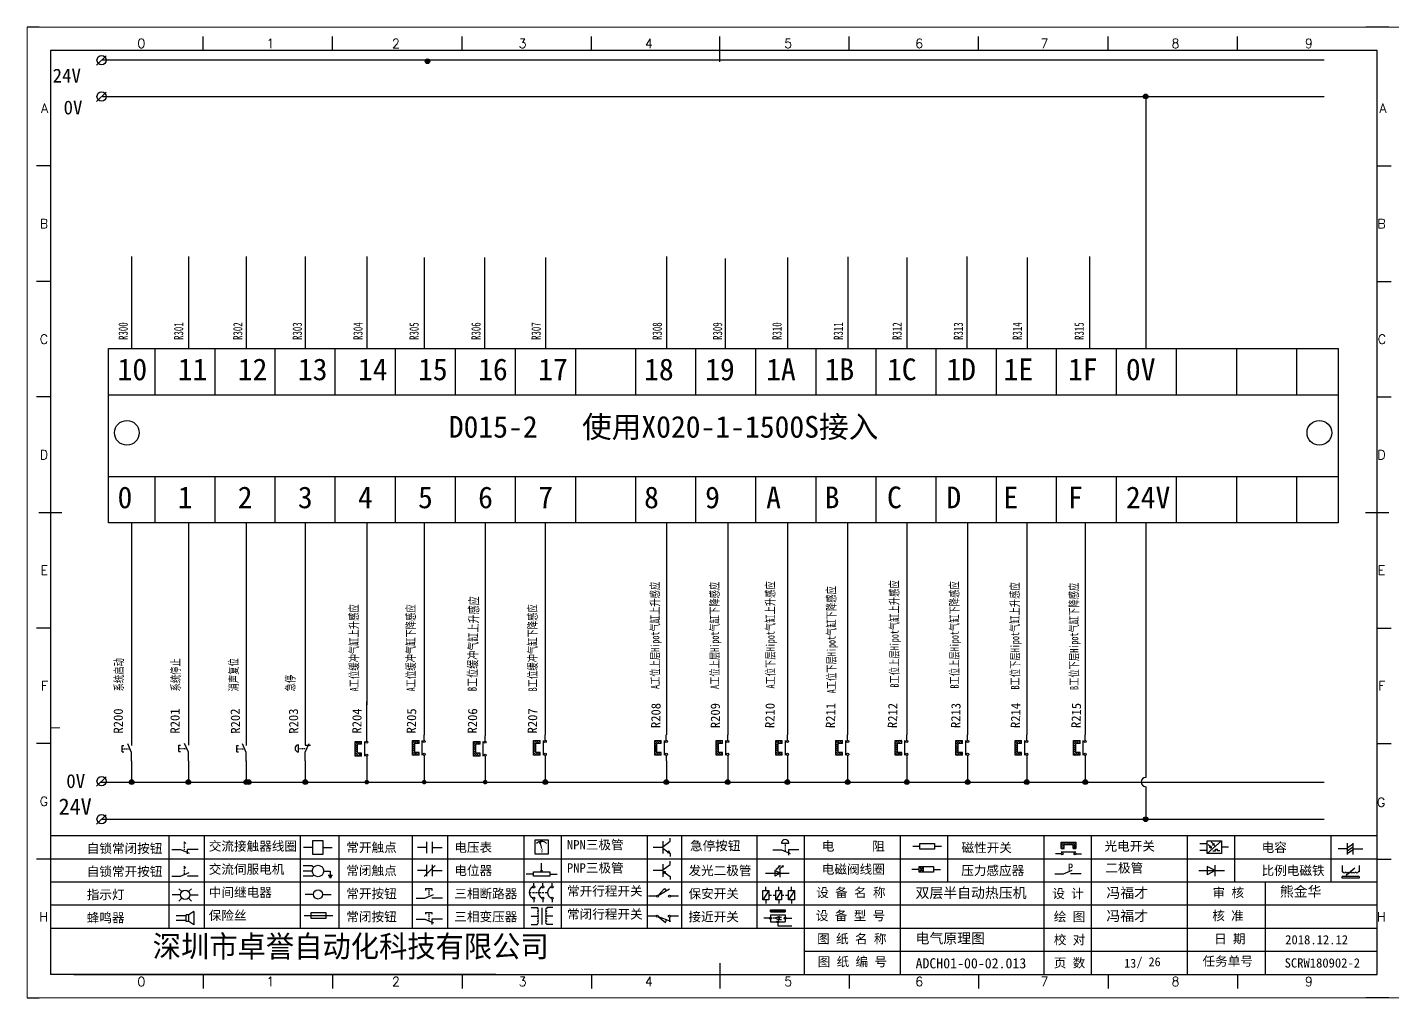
# Model space of a CAD drawing. Extents: x 33864 to 41687, y -3582 to -110.
# Drawn here: x 35967.8 to 36263.1, y -3232.1 to -3022.1 of the extents above; entities that cross this region are included whole.
import ezdxf
from ezdxf.enums import TextEntityAlignment as Align

# ---------------------------------------------------------------- set-up
doc = ezdxf.new("R2010")
doc.units = 0
doc.header["$MEASUREMENT"] = 0
doc.layers.add('AE_BOR', color=1, linetype='Continuous')
doc.styles.add('WD', font='romans.shx', dxfattribs={"bigfont": 'gbcbig.shx'})
doc.styles.add('宋', font='', dxfattribs={"width": 0.7})
doc.styles.add('汉字', font='')
doc.styles.get('宋').set_extended_font_data('SimSun')
doc.styles.get('汉字').set_extended_font_data('新宋体')

# ---------------------------------------------------------------- blocks, each defined once
blk = doc.blocks.new('磁性开关')
at = {"linetype": 'ByBlock'}
h = blk.add_hatch(dxfattribs=at)
h.set_pattern_fill('ANSI31', color=256, scale=0.1, style=0)
h.set_pattern_definition([(45, (0, 0), (-0.224506403, 0.224506403), [])])
h.paths.add_polyline_path([(-1907.69, -775.29), (-1910.88, -775.29), (-1910.88, -776.69), (-1910.25, -776.69), (-1910.25, -775.79), (-1908.31, -775.79), (-1908.31, -776.69), (-1907.69, -776.69)])
for p, q in [((-1910.88, -776.69), (-1910.88, -775.29)), ((-1910.88, -775.29), (-1907.69, -775.29)), ((-1910.88, -776.69), (-1910.25, -776.69)), ((-1910.25, -776.69), (-1910.25, -775.79)), ((-1910.25, -775.79), (-1908.31, -775.79)), ((-1908.31, -776.69), (-1908.31, -775.79)), ((-1908.31, -776.69), (-1907.69, -776.69)), ((-1907.69, -775.29), (-1907.69, -776.69)), ((-1910.91, -777.81), (-1912.09, -777.81)), ((-1910.88, -777.39), (-1907.69, -777.39)), ((-1907.66, -777.81), (-1906.48, -777.81))]:
    blk.add_line(p, q, dxfattribs=at)
for centre in [(-1910.68, -777.81), (-1907.88, -777.81)]:
    blk.add_circle(centre, 0.225, dxfattribs=at)
blk = doc.blocks.new('*U94')
at = {"linetype": 'ByBlock'}
for p, q in [((-1911.92, -782.07), (-1910.06, -782.07)), ((-1910.06, -782.07), (-1908.18, -782.88)), ((-1909.23, -780.45), (-1909.23, -780.67)), ((-1909.23, -780.45), (-1908.92, -780.84)), ((-1909.23, -780.84), (-1909.23, -781.05)), ((-1909.23, -781.23), (-1909.23, -781.44)), ((-1909.23, -781.61), (-1909.23, -781.83)), ((-1909.23, -782), (-1909.23, -782.21)), ((-1909.23, -782.38), (-1909.23, -782.43)), ((-1908.52, -783.07), (-1908.52, -782.07)), ((-1906.25, -782.07), (-1908.52, -782.07))]:
    blk.add_line(p, q, dxfattribs=at)
blk = doc.blocks.new('*U95')
at = {"linetype": 'ByBlock'}
for p, q in [((-1908.88, -791.17), (-1909.23, -790.71)), ((-1909.23, -790.71), (-1909.23, -790.92)), ((-1909.23, -791.09), (-1909.23, -791.31)), ((-1909.23, -791.48), (-1909.23, -791.69)), ((-1911.92, -792.89), (-1910.06, -792.89)), ((-1910.06, -792.89), (-1908.18, -792.08)), ((-1909.23, -791.86), (-1909.23, -792.08)), ((-1909.23, -792.25), (-1909.23, -792.47)), ((-1906.25, -792.89), (-1908.52, -792.89))]:
    blk.add_line(p, q, dxfattribs=at)
blk = doc.blocks.new('蜂鸣器')
at = {"linetype": 'ByBlock'}
for p, q in [((-1908.8, -796.48), (-1911.01, -796.48)), ((-1908.8, -797.46), (-1911.01, -797.46)), ((-1908.25, -796.26), (-1908.8, -796.26)), ((-1908.8, -797.68), (-1908.8, -796.26)), ((-1907.17, -795.53), (-1908.25, -796.26)), ((-1908.25, -797.68), (-1908.25, -796.26)), ((-1907.17, -795.53), (-1907.17, -798.41)), ((-1908.25, -797.68), (-1908.8, -797.68)), ((-1907.17, -798.41), (-1908.25, -797.68))]:
    blk.add_line(p, q, dxfattribs=at)
blk = doc.blocks.new('指示灯')
at = {"linetype": 'ByBlock'}
for p, q in [((-1854.62, -775.59), (-1853.97, -776.23)), ((-1851.9, -775.59), (-1852.54, -776.23)), ((-1854.25, -776.92), (-1856.06, -776.92)), ((-1854.62, -778.25), (-1853.97, -777.61)), ((-1851.9, -778.25), (-1852.54, -777.61)), ((-1852.26, -776.92), (-1850.45, -776.92))]:
    blk.add_line(p, q, dxfattribs=at)
blk.add_circle((-1853.26, -776.92), 0.992, dxfattribs=at)
blk = doc.blocks.new('光电开关')
at = {"linetype": 'ByBlock'}
h = blk.add_hatch(dxfattribs=at)
h.set_pattern_fill('ANSI31', color=256, scale=0.01, style=0)
h.set_pattern_definition([(45, (0.172267, 0), (-0.0224506403, 0.0224506403), [])])
h.paths.add_polyline_path([(-1882.44, -776.34), (-1882.5, -775.91), (-1882.68, -776.07)])
h.paths.add_polyline_path([(-1882.44, -776.34), (-1882.68, -776.07), (-1882.86, -776.23)])
h.paths.add_polyline_path([(-1883.11, -776.45), (-1883.29, -776.61), (-1883.05, -776.88)])
h.paths.add_polyline_path([(-1883.29, -776.61), (-1883.47, -776.77), (-1883.05, -776.88)])
for p, q in [((-1884.01, -775.96), (-1885.56, -775.96)), ((-1880.91, -775.3), (-1884.01, -778.05)), ((-1883.75, -776.09), (-1883.05, -776.88)), ((-1883.11, -776.45), (-1883.47, -776.77)), ((-1883.05, -776.88), (-1883.47, -776.77)), ((-1883.14, -775.55), (-1882.44, -776.34)), ((-1883.05, -776.88), (-1883.11, -776.45)), ((-1882.5, -775.91), (-1882.86, -776.23)), ((-1882.44, -776.34), (-1882.86, -776.23)), ((-1882.44, -776.34), (-1882.5, -775.91)), ((-1879.37, -776.67), (-1880.91, -776.67)), ((-1884.01, -777.39), (-1885.56, -777.39)), ((-1882.78, -777.47), (-1882.23, -777.47)), ((-1882.23, -777.47), (-1882.23, -777.14)), ((-1882.23, -777.14), (-1881.78, -777.14)), ((-1881.78, -777.47), (-1881.78, -777.14)), ((-1881.23, -777.47), (-1881.78, -777.47))]:
    blk.add_line(p, q, dxfattribs=at)
blk.add_lwpolyline([(-1884.01, -775.3), (-1880.91, -775.3), (-1880.91, -778.05), (-1884.01, -778.05)], close=True, dxfattribs=at)
blk = doc.blocks.new('交流接触器线圈')
at = {"linetype": 'ByBlock'}
for p, q in [((-1880.82, -781.77), (-1882.87, -781.77)), ((-1878.72, -781.77), (-1876.67, -781.77))]:
    blk.add_line(p, q, dxfattribs=at)
blk.add_lwpolyline([(-1880.82, -780.28), (-1878.72, -780.28), (-1878.72, -783.26), (-1880.82, -783.26)], close=True, dxfattribs=at)
blk = doc.blocks.new('交流伺服电机')
at = {"linetype": 'ByBlock'}
for p, q in [((-1880.97, -785.75), (-1882.94, -785.75)), ((-1880.97, -786.85), (-1882.94, -786.85)), ((-1880.97, -787.94), (-1882.94, -787.94)), ((-1880.97, -785.75), (-1880.65, -786.03)), ((-1880.97, -787.94), (-1880.65, -787.67)), ((-1878.49, -786.85), (-1877.07, -786.85)), ((-1877.54, -787.72), (-1876.59, -787.72)), ((-1877.38, -788.01), (-1876.75, -788.01)), ((-1877.23, -788.29), (-1876.9, -788.29)), ((-1877.07, -786.85), (-1877.07, -787.72))]:
    blk.add_line(p, q, dxfattribs=at)
blk.add_circle((-1879.73, -786.85), 1.24, dxfattribs=at)
blk = doc.blocks.new('中间继电器')
at = {"linetype": 'ByBlock'}
for p, q in [((-1880.72, -791.92), (-1882.54, -791.92)), ((-1878.74, -791.92), (-1876.92, -791.92))]:
    blk.add_line(p, q, dxfattribs=at)
blk.add_circle((-1879.73, -791.92), 0.992, dxfattribs=at)
blk = doc.blocks.new('保险丝')
at = {"linetype": 'ByBlock'}
blk.add_line((-1882.72, -796.49), (-1876.55, -796.49), dxfattribs=at)
blk.add_lwpolyline([(-1881.2, -795.86), (-1878.06, -795.86), (-1878.06, -797.12), (-1881.2, -797.12)], close=True, dxfattribs=at)
blk = doc.blocks.new('常开按钮')
at = {"linetype": 'ByBlock'}
for p, q in [((-1911.92, -787.73), (-1910.06, -787.73)), ((-1910.06, -787.73), (-1908.18, -786.93)), ((-1909.9, -785.68), (-1908.56, -785.68)), ((-1909.9, -785.68), (-1909.9, -786.07)), ((-1909.23, -785.68), (-1909.23, -785.89)), ((-1909.23, -786.06), (-1909.23, -786.28)), ((-1909.23, -786.45), (-1909.23, -786.67)), ((-1909.23, -786.84), (-1909.23, -787.05)), ((-1909.23, -787.22), (-1909.23, -787.38)), ((-1908.56, -785.68), (-1908.56, -786.07)), ((-1906.25, -787.73), (-1908.52, -787.73))]:
    blk.add_line(p, q, dxfattribs=at)
blk = doc.blocks.new('常开触点')
at = {"linetype": 'ByBlock'}
for p, q in [((-1853.82, -781.77), (-1855.88, -781.77)), ((-1853.82, -782.99), (-1853.82, -780.56)), ((-1852.6, -782.99), (-1852.6, -780.56)), ((-1852.6, -781.77), (-1850.55, -781.77))]:
    blk.add_line(p, q, dxfattribs=at)
blk = doc.blocks.new('常闭触点')
at = {"linetype": 'ByBlock'}
for p, q in [((-1853.82, -787.99), (-1853.82, -785.56)), ((-1852.6, -787.99), (-1852.6, -785.56)), ((-1853.82, -786.77), (-1855.88, -786.77)), ((-1852.01, -785.66), (-1854.43, -788.1)), ((-1852.6, -786.77), (-1850.55, -786.77))]:
    blk.add_line(p, q, dxfattribs=at)
blk = doc.blocks.new('常闭按钮')
at = {"linetype": 'ByBlock'}
for p, q in [((-1854.11, -790.83), (-1852.77, -790.83)), ((-1854.11, -790.83), (-1854.11, -791.22)), ((-1853.44, -790.83), (-1853.44, -791.04)), ((-1853.44, -791.21), (-1853.44, -791.43)), ((-1852.77, -790.83), (-1852.77, -791.22)), ((-1856.13, -792.28), (-1854.28, -792.28)), ((-1854.28, -792.28), (-1852.4, -793.09)), ((-1853.44, -791.6), (-1853.44, -791.82)), ((-1853.44, -791.99), (-1853.44, -792.2)), ((-1853.44, -792.37), (-1853.44, -792.53)), ((-1850.47, -792.28), (-1852.73, -792.28)), ((-1852.73, -792.28), (-1852.73, -793.43))]:
    blk.add_line(p, q, dxfattribs=at)
blk = doc.blocks.new('电磁阀线圈')
at = {"linetype": 'ByBlock'}
for p, q in [((-1854.61, -796.54), (-1856.17, -796.54)), ((-1854.61, -795.92), (-1853.75, -797.16)), ((-1853.75, -795.92), (-1854.61, -797.16)), ((-1853.75, -795.92), (-1853.75, -797.16)), ((-1851.53, -796.54), (-1849.97, -796.54))]:
    blk.add_line(p, q, dxfattribs=at)
blk.add_lwpolyline([(-1854.61, -795.92), (-1851.53, -795.92), (-1851.53, -797.16), (-1854.61, -797.16)], close=True, dxfattribs=at)
blk = doc.blocks.new('电压表')
at = {"linetype": 'ByBlock'}
for p, q in [((-1814.84, -780.75), (-1814.91, -781.13)), ((-1814.6, -781.05), (-1814.91, -781.13)), ((-1814.84, -780.75), (-1814.46, -782.26)), ((-1814.84, -780.75), (-1814.6, -781.05))]:
    blk.add_line(p, q, dxfattribs=at)
blk.add_lwpolyline([(-1815.84, -780.34), (-1813.07, -780.34), (-1813.07, -783.49), (-1815.84, -783.49)], close=True, dxfattribs=at)
blk.add_arc((-1814.46, -782.26), 1.56, 46.8313, 133.1687, dxfattribs=at)
at = {"linetype": 'ByBlock', "insert": (-1814.7, -782.39), "char_height": 0.75, "width": 0.6768, "attachment_point": 1}
blk.add_mtext('V', dxfattribs=at)
blk = doc.blocks.new('电位器')
at = {"linetype": 'ByBlock'}
for p, q in [((-1814.45, -787.3), (-1814.45, -785.39)), ((-1816.21, -787.75), (-1817.79, -787.75)), ((-1814.45, -787.3), (-1814.62, -786.96)), ((-1814.62, -786.96), (-1814.27, -786.96)), ((-1814.45, -787.3), (-1814.27, -786.96)), ((-1812.68, -787.75), (-1811.1, -787.75))]:
    blk.add_line(p, q, dxfattribs=at)
blk.add_lwpolyline([(-1816.21, -787.3), (-1812.68, -787.3), (-1812.68, -788.2), (-1816.21, -788.2)], close=True, dxfattribs=at)
blk = doc.blocks.new('三相断路器')
at = {"linetype": 'ByBlock'}
for p, q in [((-1816.17, -790.33), (-1816.17, -789.7)), ((-1814.17, -790.33), (-1814.17, -789.7)), ((-1812.18, -790.33), (-1812.18, -789.7)), ((-1817.14, -791.74), (-1816.72, -791.74)), ((-1816.45, -791.74), (-1816.03, -791.74)), ((-1816.17, -793.19), (-1816.17, -793.83)), ((-1815.76, -791.74), (-1815.34, -791.74)), ((-1815.07, -791.74), (-1814.65, -791.74)), ((-1814.38, -791.74), (-1813.96, -791.74)), ((-1814.17, -793.19), (-1814.17, -793.83)), ((-1813.69, -791.74), (-1813.27, -791.74)), ((-1812.18, -793.19), (-1812.18, -793.83))]:
    blk.add_line(p, q, dxfattribs=at)
for centre in [(-1816.17, -790.55), (-1814.17, -790.55), (-1812.18, -790.55), (-1816.17, -792.98), (-1814.17, -792.98), (-1812.18, -792.98)]:
    blk.add_circle(centre, 0.219, dxfattribs=at)
for centre in [(-1815.81, -791.74), (-1813.82, -791.74), (-1811.83, -791.74)]:
    blk.add_arc(centre, 1.32, 115.5791, 244.4209, dxfattribs=at)
blk = doc.blocks.new('三相变压器')
at = {"linetype": 'ByBlock'}
for p, q in [((-1816.69, -795.03), (-1815.37, -795.03)), ((-1816.69, -796.87), (-1815.37, -796.87)), ((-1815.37, -795.03), (-1815.37, -795.24)), ((-1814.34, -798.7), (-1814.34, -795.04)), ((-1812, -795.03), (-1813.32, -795.03)), ((-1813.32, -795.03), (-1813.32, -795.24)), ((-1812, -796.87), (-1813.32, -796.87)), ((-1816.69, -798.71), (-1815.37, -798.71)), ((-1815.37, -798.71), (-1815.37, -798.5)), ((-1813.32, -798.71), (-1813.32, -798.5)), ((-1812, -798.71), (-1813.32, -798.71))]:
    blk.add_line(p, q, dxfattribs=at)
for centre, start, end in [((-1815.37, -795.51), 270, 90), ((-1815.37, -796.06), 270, 90), ((-1815.37, -796.6), 270, 90), ((-1815.37, -797.14), 270, 90), ((-1815.37, -797.68), 270, 90), ((-1813.32, -795.51), 90, 270), ((-1813.32, -796.06), 90, 270), ((-1813.32, -796.6), 90, 270), ((-1813.32, -797.14), 90, 270), ((-1813.32, -797.68), 90, 270), ((-1815.37, -798.23), 270, 90), ((-1813.32, -798.23), 90, 270)]:
    blk.add_arc(centre, 0.271, start, end, dxfattribs=at)
blk = doc.blocks.new('压力感应器')
at = {"linetype": 'ByBlock'}
for p, q in [((-1817.44, -777.73), (-1815.59, -777.73)), ((-1815.59, -777.73), (-1813.71, -776.93)), ((-1811.78, -777.73), (-1814.05, -777.73))]:
    blk.add_line(p, q, dxfattribs=at)
at = {"linetype": 'ByBlock', "insert": (-1814.65, -775.48), "char_height": 1.68, "width": 1.2242, "attachment_point": 1}
blk.add_mtext('{\\fNSimSun|b0|i0|c134|p49;P}', dxfattribs=at)
blk = doc.blocks.new('二极管')
at = {"linetype": 'ByBlock'}
for p, q in [((-1787.52, -776.77), (-1781.92, -776.77)), ((-1783.97, -776.77), (-1785.69, -775.9)), ((-1785.69, -775.9), (-1785.69, -777.65)), ((-1783.97, -776.77), (-1785.69, -777.65)), ((-1783.97, -777.99), (-1783.97, -775.56))]:
    blk.add_line(p, q, dxfattribs=at)
blk = doc.blocks.new('NPN三极管')
at = {"linetype": 'ByBlock'}
for p, q in [((-1785.73, -781.97), (-1787.81, -781.97)), ((-1785.73, -780.61), (-1785.73, -783.32)), ((-1785.73, -781.82), (-1784.15, -780.66)), ((-1785.73, -782.11), (-1784.15, -783.27)), ((-1784.15, -780.66), (-1784.15, -779.98)), ((-1784.41, -782.73), (-1784.74, -783.18)), ((-1784.15, -783.27), (-1784.74, -783.18)), ((-1784.15, -783.27), (-1784.41, -782.73)), ((-1784.15, -783.27), (-1784.15, -783.96))]:
    blk.add_line(p, q, dxfattribs=at)
blk = doc.blocks.new('PNP三极管')
at = {"linetype": 'ByBlock'}
for p, q in [((-1784.9, -785.38), (-1784.9, -788.09)), ((-1784.9, -786.59), (-1783.32, -785.43)), ((-1783.32, -785.43), (-1783.32, -784.75)), ((-1784.9, -786.74), (-1786.98, -786.74)), ((-1784.9, -786.88), (-1783.32, -788.04)), ((-1784.9, -786.88), (-1784.31, -786.97)), ((-1784.9, -786.88), (-1784.64, -787.42)), ((-1784.31, -786.97), (-1784.64, -787.42)), ((-1783.32, -788.04), (-1783.32, -788.73))]:
    blk.add_line(p, q, dxfattribs=at)
blk = doc.blocks.new('常开行程开关')
at = {"linetype": 'ByBlock'}
for p, q in [((-1785.89, -792.17), (-1784.52, -790.62)), ((-1785.89, -792.17), (-1783.43, -790.72)), ((-1784.52, -790.62), (-1784.19, -791.17)), ((-1786.29, -792.3), (-1788.01, -792.3)), ((-1781.48, -792.3), (-1783.21, -792.3))]:
    blk.add_line(p, q, dxfattribs=at)
for centre in [(-1786.07, -792.3), (-1783.42, -792.3)]:
    blk.add_circle(centre, 0.219, dxfattribs=at)
blk = doc.blocks.new('常闭行程开关')
at = {"linetype": 'ByBlock'}
for p, q in [((-1786.34, -796.62), (-1788.07, -796.62)), ((-1785.93, -796.72), (-1783.25, -797.7)), ((-1785.93, -796.72), (-1784.3, -798)), ((-1784.3, -798), (-1784.08, -797.4)), ((-1783.48, -796.84), (-1783.48, -797.85)), ((-1781.54, -796.62), (-1783.26, -796.62))]:
    blk.add_line(p, q, dxfattribs=at)
for centre in [(-1786.12, -796.62), (-1783.48, -796.62)]:
    blk.add_circle(centre, 0.219, dxfattribs=at)
blk = doc.blocks.new('电容')
at = {"linetype": 'ByBlock'}
for p, q in [((-1756.08, -781.77), (-1758.13, -781.77)), ((-1756.08, -782.99), (-1756.08, -780.56)), ((-1754.86, -780.79), (-1756.08, -781.55)), ((-1754.86, -781.44), (-1756.08, -782.2)), ((-1754.86, -781.99), (-1756.08, -782.75)), ((-1754.86, -782.99), (-1754.86, -780.56)), ((-1754.86, -781.77), (-1752.81, -781.77))]:
    blk.add_line(p, q, dxfattribs=at)
blk = doc.blocks.new('发光二极管')
at = {"linetype": 'ByBlock'}
for p, q in [((-1755.78, -785.92), (-1754.89, -785.14)), ((-1754.89, -785.14), (-1755.2, -785.22)), ((-1755.2, -785.22), (-1755.01, -785.43)), ((-1755.08, -785.92), (-1754.18, -785.14)), ((-1754.89, -785.14), (-1755.01, -785.43)), ((-1754.18, -785.14), (-1754.49, -785.22)), ((-1754.49, -785.22), (-1754.31, -785.43)), ((-1754.18, -785.14), (-1754.31, -785.43)), ((-1758.01, -786.77), (-1752.89, -786.77)), ((-1754.84, -786.77), (-1756.04, -786.16)), ((-1756.04, -786.16), (-1756.04, -787.39)), ((-1754.84, -786.77), (-1756.04, -787.39)), ((-1754.84, -787.63), (-1754.84, -785.92))]:
    blk.add_line(p, q, dxfattribs=at)
blk = doc.blocks.new('比例电磁阀')
at = {"linetype": 'ByBlock'}
for p, q in [((-1757.26, -775.38), (-1757.26, -776.71)), ((-1757.26, -776.71), (-1757.05, -776.71)), ((-1754.5, -775.98), (-1756.35, -777.44)), ((-1753.58, -776.71), (-1753.8, -776.71)), ((-1753.58, -775.38), (-1753.58, -776.71)), ((-1753.6, -777.73), (-1757.25, -777.73)), ((-1757.25, -778.13), (-1757.25, -777.73)), ((-1753.6, -778.13), (-1757.25, -778.13)), ((-1756.35, -777.44), (-1756.25, -777.25)), ((-1756.35, -777.44), (-1756.15, -777.38)), ((-1756.15, -777.38), (-1756.25, -777.25)), ((-1753.6, -777.73), (-1753.6, -778.13))]:
    blk.add_line(p, q, dxfattribs=at)
for centre in [(-1756.78, -776.71), (-1756.24, -776.71), (-1755.7, -776.71), (-1755.15, -776.71), (-1754.61, -776.71), (-1754.07, -776.71)]:
    blk.add_arc(centre, 0.271, 180, 0, dxfattribs=at)
blk = doc.blocks.new('保安开关')
at = {"linetype": 'ByBlock'}
for p, q in [((-1757.33, -790.79), (-1758.6, -792.81)), ((-1757.96, -790.79), (-1757.96, -789.97)), ((-1754.54, -790.79), (-1755.81, -792.81)), ((-1755.17, -790.79), (-1755.17, -789.97)), ((-1751.75, -790.79), (-1753.02, -792.81)), ((-1752.39, -790.79), (-1752.39, -789.97)), ((-1757.96, -792.81), (-1757.96, -793.62)), ((-1757.33, -791.8), (-1756.72, -791.8)), ((-1756.35, -791.8), (-1755.89, -791.8)), ((-1755.17, -792.81), (-1755.17, -793.62)), ((-1754.52, -791.8), (-1754.06, -791.8)), ((-1753.69, -791.8), (-1753.08, -791.8)), ((-1752.39, -792.81), (-1752.39, -793.62))]:
    blk.add_line(p, q, dxfattribs=at)
for points in [[(-1758.6, -790.79), (-1757.33, -790.79), (-1757.33, -792.81), (-1758.6, -792.81)], [(-1755.81, -790.79), (-1754.54, -790.79), (-1754.54, -792.81), (-1755.81, -792.81)], [(-1753.02, -790.79), (-1751.75, -790.79), (-1751.75, -792.81), (-1753.02, -792.81)]]:
    blk.add_lwpolyline(points, close=True, dxfattribs=at)
blk = doc.blocks.new('接近开关')
at = {"linetype": 'ByBlock'}
h = blk.add_hatch(dxfattribs=at)
h.set_pattern_fill('ANSI31', color=256, scale=0.01, style=0)
h.set_pattern_definition([(45, (-89.131516, -30.795668), (-0.0224506403, 0.0224506403), [])])
h.paths.add_polyline_path([(-1513.76, -1123.35), (-1513.76, -1122.85), (-1516.96, -1122.85), (-1516.96, -1123.35)])
for p, q in [((-1517.18, -1124.71), (-1518.36, -1124.71)), ((-1516.96, -1123.35), (-1516.96, -1122.85)), ((-1516.96, -1122.85), (-1513.76, -1122.85)), ((-1516.96, -1123.35), (-1513.76, -1123.35)), ((-1516.96, -1123.95), (-1513.76, -1123.95)), ((-1516.96, -1123.95), (-1516.96, -1125.47)), ((-1515.91, -1124.71), (-1516.45, -1124.71)), ((-1515.11, -1124.31), (-1515.91, -1124.71)), ((-1515.11, -1125.11), (-1515.91, -1124.71)), ((-1515.33, -1124.53), (-1515.17, -1124.53)), ((-1515.33, -1124.88), (-1515.17, -1124.88)), ((-1515.25, -1124.45), (-1515.25, -1124.61)), ((-1515.11, -1124.31), (-1515.11, -1125.11)), ((-1515.11, -1124.48), (-1514.58, -1124.48)), ((-1515.11, -1124.94), (-1514.58, -1124.94)), ((-1513.76, -1122.85), (-1513.76, -1123.35)), ((-1513.76, -1123.95), (-1513.76, -1125.47)), ((-1513.54, -1124.71), (-1512.36, -1124.71)), ((-1516.96, -1125.47), (-1513.76, -1125.47)), ((-1515.36, -1125.69), (-1515.36, -1126.36)), ((-1515.36, -1126.36), (-1512.36, -1126.36))]:
    blk.add_line(p, q, dxfattribs=at)
for centre in [(-1516.96, -1124.71), (-1515.36, -1125.47), (-1513.76, -1124.71)]:
    blk.add_circle(centre, 0.225, dxfattribs=at)
blk = doc.blocks.new('电阻')
at = {"linetype": 'ByBlock'}
for p, q in [((-3.09, 0), (-1.57, 0)), ((1.57, 0), (3.09, 0))]:
    blk.add_line(p, q, dxfattribs=at)
blk.add_lwpolyline([(-1.57, 0.63), (1.57, 0.63), (1.57, -0.63), (-1.57, -0.63)], close=True, dxfattribs=at)
blk = doc.blocks.new('急停按钮')
at = {"linetype": 'ByBlock'}
for p, q in [((-1.86, 0), (0, 0)), ((0, 0), (1.88, -0.81)), ((0.06, 1.45), (1.61, 1.45)), ((0.83, 1.45), (0.83, 1.24)), ((0.83, 1.07), (0.83, 0.85)), ((0.83, 0.68), (0.83, 0.47)), ((0.83, 0.29), (0.83, 0.08)), ((3.81, 0), (1.54, 0)), ((1.54, 0), (1.54, -1.15)), ((0.83, -0.09), (0.83, -0.24))]:
    blk.add_line(p, q, dxfattribs=at)
blk.add_arc((0.83, 1.45), 0.774, 0, 180)

msp = doc.modelspace()

# ---------------------------------------------------------------- hatches: boundary and pattern name
at = {"lineweight": -2}
h = msp.add_hatch(color=0, dxfattribs=at)
edge = h.paths.add_edge_path()
edge.add_arc((36054.355, -3029.482), 0.5, 360, 720)
h = msp.add_hatch(color=0, dxfattribs=at)
edge = h.paths.add_edge_path()
edge.add_arc((36209.71, -3037.076), 0.5, 0, 360)
h = msp.add_hatch(color=0, dxfattribs=at)
edge = h.paths.add_edge_path()
edge.add_arc((35990.335, -3185.462), 0.5, 0, 360)
h = msp.add_hatch(color=0, dxfattribs=at)
edge = h.paths.add_edge_path()
edge.add_arc((36002.615, -3185.462), 0.5, 0, 360)
h = msp.add_hatch(color=0, dxfattribs=at)
edge = h.paths.add_edge_path()
edge.add_arc((36015.143, -3185.462), 0.5, 0, 360)
h = msp.add_hatch(color=0, dxfattribs=at)
edge = h.paths.add_edge_path()
edge.add_arc((36015.65, -3185.462), 0.5, 0, 360)
h = msp.add_hatch(color=0, dxfattribs=at)
edge = h.paths.add_edge_path()
edge.add_arc((36027.918, -3185.462), 0.5, 0, 360)
h = msp.add_hatch(color=0, dxfattribs=at)
edge = h.paths.add_edge_path()
edge.add_arc((36027.92, -3185.489), 0.5, 0, 360)
h = msp.add_hatch(color=0, dxfattribs=at)
edge = h.paths.add_edge_path()
edge.add_arc((36041.216, -3185.462), 0.5, 360, 720)
h = msp.add_hatch(color=0, dxfattribs=at)
edge = h.paths.add_edge_path()
edge.add_arc((36053.642, -3185.462), 0.5, 360, 720)
h = msp.add_hatch(color=0, dxfattribs=at)
edge = h.paths.add_edge_path()
edge.add_arc((36066.833, -3185.462), 0.5, 360, 720)
h = msp.add_hatch(color=0, dxfattribs=at)
edge = h.paths.add_edge_path()
edge.add_arc((36079.83, -3185.462), 0.5, 0, 360)
h = msp.add_hatch(color=0, dxfattribs=at)
edge = h.paths.add_edge_path()
edge.add_arc((36106.012, -3185.462), 0.5, 0, 360)
h = msp.add_hatch(color=0, dxfattribs=at)
edge = h.paths.add_edge_path()
edge.add_arc((36119.284, -3185.462), 0.5, 0, 360)
h = msp.add_hatch(color=0, dxfattribs=at)
edge = h.paths.add_edge_path()
edge.add_arc((36132.211, -3185.462), 0.5, 0, 360)
h = msp.add_hatch(color=0, dxfattribs=at)
edge = h.paths.add_edge_path()
edge.add_arc((36145.235, -3185.462), 0.5, 0, 360)
h = msp.add_hatch(color=0, dxfattribs=at)
edge = h.paths.add_edge_path()
edge.add_arc((36158.042, -3185.462), 0.5, 0, 360)
h = msp.add_hatch(color=0, dxfattribs=at)
edge = h.paths.add_edge_path()
edge.add_arc((36171.19, -3185.462), 0.5, 0, 360)
h = msp.add_hatch(color=0, dxfattribs=at)
edge = h.paths.add_edge_path()
edge.add_arc((36183.981, -3185.462), 0.5, 0, 360)
h = msp.add_hatch(color=0, dxfattribs=at)
edge = h.paths.add_edge_path()
edge.add_arc((36196.635, -3185.462), 0.5, 0, 360)
h = msp.add_hatch(color=0, dxfattribs=at)
edge = h.paths.add_edge_path()
edge.add_arc((36209.71, -3193.512), 0.5, 0, 360)

# ---------------------------------------------------------------- linework, layer by layer
for p, q in [((36259.788, -3027.128), (35972.788, -3027.128)), ((35972.788, -3027.128), (35972.788, -3227.128)), ((36259.788, -3227.128), (36259.788, -3027.128)), ((35977.818, -3227.128), (36257.318, -3227.128)), ((36098.585, -3227.128), (36158.535, -3227.128)), ((36158.535, -3227.128), (36227.321, -3227.128))]:
    msp.add_line(p, q)
at = {"color": 0, "lineweight": -2}
for p, q in [((35982.728, -3030.294), (35984.855, -3028.277)), ((35983.859, -3029.203), (36044.686, -3029.203)), ((36042.367, -3029.203), (36248.292, -3029.203)), ((35982.728, -3038.166), (35984.855, -3036.149)), ((35984.081, -3037.076), (36183.988, -3037.076)), ((36183.988, -3037.076), (36248.292, -3037.076)), ((36209.71, -3037.076), (36209.71, -3091.652)), ((35990.342, -3071.706), (35990.342, -3091.652)), ((36002.622, -3071.706), (36002.622, -3091.652)), ((36015.15, -3071.706), (36015.15, -3091.652)), ((36027.925, -3071.706), (36027.925, -3091.652)), ((36041.197, -3071.706), (36041.197, -3091.652)), ((36106.019, -3071.706), (36106.019, -3091.652)), ((36171.049, -3071.706), (36171.049, -3091.652)), ((36171.049, -3071.706), (36171.049, -3091.652)), ((36197.527, -3071.706), (36197.527, -3091.652)), ((36053.642, -3071.918), (36053.642, -3091.652)), ((36066.719, -3071.918), (36066.719, -3091.652)), ((36079.864, -3071.918), (36079.864, -3091.652)), ((36132.218, -3071.918), (36132.218, -3091.652)), ((36145.268, -3071.781), (36145.268, -3091.652)), ((36158.049, -3071.918), (36158.049, -3091.652)), ((36184.049, -3071.918), (36184.049, -3091.652)), ((35995.337, -3091.652), (35995.337, -3101.652)), ((36008.337, -3091.652), (36008.337, -3101.652)), ((36021.337, -3091.652), (36021.337, -3101.652)), ((36034.337, -3091.652), (36034.337, -3101.652)), ((36047.337, -3091.652), (36047.337, -3101.652)), ((36060.337, -3091.652), (36060.337, -3101.652)), ((36073.337, -3091.652), (36073.337, -3101.652)), ((36086.337, -3091.652), (36086.337, -3101.652)), ((36099.337, -3091.652), (36099.337, -3101.652)), ((36112.337, -3091.652), (36112.337, -3101.652)), ((36125.337, -3091.652), (36125.337, -3101.652)), ((36138.337, -3091.652), (36138.337, -3101.652)), ((36151.337, -3091.652), (36151.337, -3101.652)), ((36164.337, -3091.652), (36164.337, -3101.652)), ((36177.337, -3091.652), (36177.337, -3101.652)), ((36190.337, -3091.652), (36190.337, -3101.652)), ((36203.337, -3091.652), (36203.337, -3101.652)), ((36216.337, -3091.652), (36216.337, -3101.652)), ((36229.337, -3091.652), (36229.337, -3101.652)), ((36242.337, -3091.652), (36242.337, -3101.652)), ((35985.337, -3101.652), (36251.358, -3101.652)), ((35985.337, -3119.356), (36251.358, -3119.356)), ((35995.337, -3119.356), (35995.337, -3129.356)), ((36008.337, -3119.356), (36008.337, -3129.356)), ((36021.337, -3119.356), (36021.337, -3129.356)), ((36034.337, -3119.356), (36034.337, -3129.356)), ((36047.337, -3119.356), (36047.337, -3129.356)), ((36060.337, -3119.356), (36060.337, -3129.356)), ((36073.337, -3119.356), (36073.337, -3129.356)), ((36086.337, -3119.356), (36086.337, -3129.356)), ((36099.337, -3119.356), (36099.337, -3129.356)), ((36112.337, -3119.356), (36112.337, -3129.356)), ((36125.337, -3119.356), (36125.337, -3129.356)), ((36138.337, -3119.356), (36138.337, -3129.356)), ((36151.337, -3119.356), (36151.337, -3129.356)), ((36164.337, -3119.356), (36164.337, -3129.356)), ((36177.337, -3119.356), (36177.337, -3129.356)), ((36190.337, -3119.356), (36190.337, -3129.356)), ((36203.337, -3119.356), (36203.337, -3129.356)), ((36216.337, -3119.356), (36216.337, -3129.356)), ((36229.337, -3119.356), (36229.337, -3129.356)), ((36242.337, -3119.356), (36242.337, -3129.356)), ((35990.342, -3129.361), (35990.342, -3168.782)), ((36002.622, -3129.361), (36002.622, -3175.259)), ((36015.15, -3129.361), (36015.15, -3175.259)), ((36027.925, -3129.361), (36027.925, -3175.259)), ((36041.197, -3129.361), (36041.197, -3168.782)), ((36053.642, -3129.361), (36053.642, -3168.782)), ((36106.019, -3129.361), (36106.019, -3175.259)), ((36119.291, -3129.361), (36119.291, -3175.259)), ((36132.218, -3129.361), (36132.218, -3175.259)), ((36145.242, -3129.361), (36145.242, -3175.259)), ((36158.049, -3129.361), (36158.049, -3175.259)), ((36171.197, -3129.361), (36171.197, -3175.259)), ((36183.988, -3129.361), (36183.988, -3175.259)), ((36196.642, -3129.361), (36196.642, -3175.259)), ((36209.71, -3129.393), (36209.71, -3184.462)), ((35990.342, -3180.87), (35990.342, -3185.462)), ((36002.622, -3180.87), (36002.622, -3185.462)), ((36015.15, -3180.87), (36015.15, -3185.462)), ((36027.925, -3180.87), (36027.925, -3185.462)), ((36079.837, -3180.87), (36079.837, -3185.462)), ((36106.019, -3180.87), (36106.019, -3185.462)), ((36119.291, -3180.87), (36119.291, -3185.462)), ((36132.218, -3180.87), (36132.218, -3185.462)), ((36145.242, -3180.87), (36145.242, -3185.462)), ((36158.049, -3180.87), (36158.049, -3185.462)), ((36171.197, -3180.87), (36171.197, -3185.462)), ((36183.988, -3180.87), (36183.988, -3185.462)), ((36196.642, -3180.87), (36196.642, -3185.462)), ((35982.728, -3186.321), (35984.855, -3184.303)), ((35983.566, -3185.462), (36248.292, -3185.462)), ((36209.71, -3186.462), (36209.71, -3193.512)), ((35982.728, -3194.548), (35984.855, -3192.53)), ((35983.788, -3193.512), (36248.292, -3193.512)), ((35998.368, -3197.128), (35998.368, -3217.128)), ((36006.044, -3197.128), (36006.044, -3217.128)), ((36026.834, -3197.128), (36026.834, -3217.128)), ((36035.188, -3197.128), (36035.188, -3217.128)), ((36051.042, -3197.128), (36051.042, -3217.128)), ((36058.691, -3197.128), (36058.691, -3217.128)), ((36075.183, -3197.128), (36075.183, -3217.128)), ((36083.285, -3197.128), (36083.285, -3217.128)), ((36101.904, -3197.128), (36101.904, -3217.128)), ((36109.264, -3197.128), (36109.264, -3217.128)), ((36125.574, -3197.128), (36125.574, -3217.128)), ((36135.812, -3197.128), (36135.812, -3227.043)), ((36156.622, -3197.128), (36156.622, -3207.128)), ((36166.86, -3197.128), (36166.86, -3207.128)), ((36187.67, -3197.128), (36187.67, -3207.128)), ((36197.908, -3197.128), (36197.908, -3207.128)), ((36218.719, -3197.128), (36218.719, -3207.128)), ((36228.956, -3197.128), (36228.956, -3207.128)), ((36249.767, -3197.128), (36249.767, -3207.128)), ((36156.622, -3207.128), (36156.622, -3227.043)), ((36187.67, -3207.128), (36187.67, -3227.128)), ((36197.908, -3207.128), (36197.908, -3227.128)), ((36218.719, -3207.128), (36218.719, -3227.128)), ((36235.571, -3207.128), (36235.571, -3227.128))]:
    msp.add_line(p, q, dxfattribs=at)
at = {"lineweight": -2}
for p, q in [((36118.837, -3091.652), (36118.837, -3072.159)), ((36066.837, -3129.356), (36066.837, -3175.444)), ((36079.837, -3129.356), (36079.837, -3175.259)), ((35990.342, -3168.782), (35990.342, -3175.259)), ((36053.642, -3168.782), (36053.642, -3175.259)), ((36132.218, -3167.604), (36132.218, -3174.081)), ((36196.642, -3167.604), (36196.642, -3173.792)), ((36041.216, -3180.87), (36041.216, -3185.462)), ((36053.642, -3180.87), (36053.642, -3185.462))]:
    msp.add_line(p, q, dxfattribs=at)
at = {"color": 7, "lineweight": -2}
for p, q in [((36041.215, -3175.444), (36041.234, -3168.017)), ((36066.837, -3181.056), (36066.837, -3185.462))]:
    msp.add_line(p, q, dxfattribs=at)
at = {"lineweight": 9, "ltscale": 0.1}
for p, q in [((35972.788, -3173.699), (35974.788, -3173.699)), ((36069.123, -3227.128), (36098.585, -3227.128)), ((36097.228, -3227.128), (36097.228, -3227.128)), ((36097.228, -3227.128), (36097.228, -3227.128)), ((36097.228, -3227.128), (36097.228, -3227.128)), ((36097.228, -3227.128), (36097.228, -3227.128))]:
    msp.add_line(p, q, dxfattribs=at)
at = {"linetype": 'ByBlock'}
for p, q in [((36259.788, -3197.128), (35972.788, -3197.128)), ((36259.788, -3202.128), (35972.788, -3202.128)), ((36259.788, -3207.128), (35972.788, -3207.128)), ((36259.788, -3212.128), (35972.788, -3212.128)), ((36259.788, -3217.128), (35972.788, -3217.128)), ((36259.788, -3222.128), (36135.812, -3222.128))]:
    msp.add_line(p, q, dxfattribs=at)
at = {"color": 0, "ltscale": 2}
for p, q in [((36259.788, -3227.128), (36259.788, -3205.682)), ((36069.123, -3227.128), (35972.788, -3227.128)), ((36227.321, -3227.128), (36257.318, -3227.128)), ((36227.321, -3227.128), (36259.788, -3227.128))]:
    msp.add_line(p, q, dxfattribs=at)
at = {"color": 0, "lineweight": -2}
msp.add_lwpolyline([(35985.337, -3091.652), (36251.358, -3091.652), (36251.358, -3129.356), (35985.337, -3129.356)], close=True, dxfattribs=at)
msp.add_lwpolyline([(35985.337, -3091.652), (36251.358, -3091.652), (36251.358, -3129.356), (35985.337, -3129.356)], close=True, dxfattribs=at)
for centre, radius in [((35983.855, -3029.244), 1), ((36054.355, -3029.482), 0.5), ((35983.855, -3037.117), 1), ((36209.71, -3037.076), 0.5), ((35989.327, -3109.873), 2.672), ((36247.279, -3109.873), 2.672), ((35983.855, -3185.271), 1), ((35990.342, -3185.462), 0.5), ((36002.622, -3185.462), 0.5), ((36015.15, -3185.462), 0.5), ((36015.65, -3185.462), 0.5), ((36027.92, -3185.489), 0.5), ((36027.925, -3185.462), 0.5), ((36079.837, -3185.462), 0.5), ((36106.019, -3185.462), 0.5), ((36119.291, -3185.462), 0.5), ((36132.218, -3185.462), 0.5), ((36145.242, -3185.462), 0.5), ((36158.049, -3185.462), 0.5), ((36171.197, -3185.462), 0.5), ((36183.988, -3185.462), 0.5), ((36196.642, -3185.462), 0.5), ((35983.855, -3193.498), 1), ((36209.71, -3193.512), 0.5)]:
    msp.add_circle(centre, radius, dxfattribs=at)
msp.add_arc((36209.71, -3185.462), 1, 90, 270, dxfattribs=at)
at = {"layer": 'AE_BOR', "lineweight": 30}
for p, q in [((35970.318, -3022.128), (35967.785, -3022.128)), ((36262.318, -3022.128), (36257.318, -3022.128)), ((35967.785, -3232.128), (35970.318, -3232.128)), ((36262.318, -3232.128), (36257.318, -3232.128))]:
    msp.add_line(p, q, dxfattribs=at)
at = {"layer": 'AE_BOR', "color": 1, "lineweight": 15}
for p, q in [((35967.785, -3022.128), (36264.785, -3022.128)), ((35967.785, -3232.128), (35967.785, -3022.128)), ((36264.785, -3232.128), (35967.785, -3232.128))]:
    msp.add_line(p, q, dxfattribs=at)
at = {"layer": 'AE_BOR'}
for p, q in [((36005.818, -3027.128), (36005.818, -3024.128)), ((36033.818, -3027.128), (36033.818, -3024.128)), ((36061.818, -3027.128), (36061.818, -3024.128)), ((36089.818, -3027.128), (36089.818, -3024.128)), ((36117.568, -3027.128), (36117.568, -3024.128)), ((36145.568, -3027.128), (36145.568, -3024.128)), ((36173.568, -3027.128), (36173.568, -3024.128)), ((36201.568, -3027.128), (36201.568, -3024.128)), ((36229.568, -3027.128), (36229.568, -3024.128)), ((35972.788, -3052.128), (35969.788, -3052.128)), ((36259.788, -3052.128), (36262.788, -3052.128)), ((35972.788, -3077.128), (35969.788, -3077.128)), ((36259.788, -3077.128), (36262.788, -3077.128)), ((35972.788, -3102.128), (35969.788, -3102.128)), ((36259.788, -3102.128), (36262.788, -3102.128)), ((35972.788, -3152.128), (35969.788, -3152.128)), ((36259.788, -3152.128), (36262.788, -3152.128)), ((35972.788, -3177.128), (35969.788, -3177.128)), ((36259.788, -3177.128), (36262.788, -3177.128)), ((35972.788, -3202.128), (35969.788, -3202.128)), ((36259.788, -3202.128), (36262.788, -3202.128)), ((36005.818, -3227.128), (36005.818, -3230.128)), ((36033.818, -3227.128), (36033.818, -3230.128)), ((36061.818, -3227.128), (36061.818, -3230.128)), ((36089.818, -3227.128), (36089.818, -3230.128)), ((36117.568, -3227.128), (36117.568, -3230.128)), ((36145.568, -3227.128), (36145.568, -3230.128)), ((36173.568, -3227.128), (36173.568, -3230.128)), ((36201.568, -3227.128), (36201.568, -3230.128)), ((36229.568, -3227.128), (36229.568, -3230.128))]:
    msp.add_line(p, q, dxfattribs=at)
at = {"layer": 'AE_BOR', "color": 2, "lineweight": 30}
for p, q in [((36117.568, -3029.628), (36117.568, -3024.628)), ((35970.288, -3127.128), (35975.288, -3127.128)), ((36257.288, -3127.128), (36262.288, -3127.128)), ((36117.568, -3224.628), (36117.568, -3229.628)), ((36117.568, -3227.128), (36117.568, -3229.628))]:
    msp.add_line(p, q, dxfattribs=at)

# ---------------------------------------------------------------- block references
at = {"linetype": 'ByBlock', "rotation": 90}
for name, p in [('常开按钮', (35202.61, -1269.006)), ('常开按钮', (35214.889, -1268.948)), ('常开按钮', (35227.417, -1269.006)), ('磁性开关', (35263.402, -1268.968)), ('磁性开关', (35275.828, -1268.783)), ('磁性开关', (35289.023, -1268.968)), ('磁性开关', (35302.023, -1268.783)), ('磁性开关', (35328.206, -1268.783)), ('磁性开关', (35341.478, -1268.783)), ('磁性开关', (35354.405, -1268.783)), ('磁性开关', (35367.429, -1268.783)), ('磁性开关', (35380.235, -1268.783)), ('磁性开关', (35393.383, -1268.783)), ('磁性开关', (35406.175, -1268.783)), ('磁性开关', (35418.828, -1268.783))]:
    msp.add_blockref(name, p, dxfattribs=at)
at = {"rotation": 90}
msp.add_blockref('急停按钮', (36027.925, -3179.013), dxfattribs=at)
at = {"linetype": 'ByBlock'}
for name, p in [('*U94', (37910.977, -2417.951)), ('交流接触器线圈', (37910.401, -2417.859)), ('常开触点', (37908.055, -2417.831)), ('电压表', (37893.494, -2417.612)), ('NPN三极管', (37890.982, -2417.625)), ('磁性开关', (38102.314, -2423.168)), ('光电开关', (38107.01, -2422.859)), ('电容', (38009.477, -2418.147)), ('*U95', (37910.977, -2412.951)), ('交流伺服电机', (37910.401, -2417.859)), ('常闭触点', (37908.055, -2417.831)), ('电位器', (37893.494, -2417.612)), ('PNP三极管', (37890.157, -2417.854)), ('发光二极管', (37885.5, -2418.436)), ('电磁阀线圈', (38015.31, -2407.831)), ('压力感应器', (38007.509, -2427.612)), ('二极管', (38008.697, -2427.854)), ('比例电磁阀', (38009.477, -2428.147)), ('三相断路器', (37893.494, -2417.612)), ('指示灯', (37855.191, -2432.951)), ('中间继电器', (37910.401, -2417.859)), ('常开按钮', (37963.841, -2422.831)), ('常开行程开关', (37890.157, -2417.854)), ('保安开关', (37885.5, -2418.147)), ('蜂鸣器', (37910.977, -2417.951)), ('三相变压器', (37893.494, -2417.612)), ('接近开关', (37645.501, -2090.23)), ('保险丝', (37910.401, -2417.859)), ('常闭按钮', (37908.055, -2422.831)), ('常闭行程开关', (37890.157, -2417.854))]:
    msp.add_blockref(name, p, dxfattribs=at)
for name, p in [('急停按钮', (36130.901, -3200.112)), ('电阻', (36162.441, -3199.352))]:
    msp.add_blockref(name, p)

# ---------------------------------------------------------------- texts
at = {"lineweight": -2, "style": '宋', "width": 0.7}
for s, height, rotation, p in [('A工位下层Hipot气缸上升感应', 1.83334, 90.11445, (36129.469, -3165.212)), ('B工位上层Hipot气缸上升感应', 1.83334, 90.11445, (36156.29, -3165.003)), ('B工位上层Hipot气缸下降感应', 1.83334, 90.11445, (36169.281, -3165.212)), ('A工位上层Hipot气缸上升感应', 1.83334, 90.11445, (36104.535, -3165.317)), ('A工位上层Hipot气缸下降感应', 1.83334, 90.11445, (36117.421, -3165.317)), ('A工位下层Hipot气缸下降感应', 1.83334, 90.11445, (36142.67, -3166.26)), ('B工位下层Hipot气缸上升感应', 1.83334, 90.11445, (36182.377, -3165.422)), ('B工位下层Hipot气缸下降感应', 1.83334, 90.11445, (36195.158, -3165.527)), ('A工位缓冲气缸上升感应', 1.83334, 90.11445, (36039.404, -3165.831)), ('A工位缓冲气缸下降感应', 1.83334, 90.11445, (36051.684, -3165.831)), ('B工位缓冲气缸上升感应', 2, 88.83414, (36065.005, -3165.831)), ('B工位缓冲气缸下降感应', 1.83334, 90.11445, (36078.025, -3165.831)), ('系统启动', 1.8333, 90.11445, (35988.53, -3165.831)), ('系统停止', 1.8333, 90.11445, (36000.809, -3165.831)), ('消声复位', 1.8333, 90.11445, (36013.337, -3165.831)), ('急停', 1.8333, 90.11445, (36025.617, -3165.831))]:
    msp.add_text(s, height=height, rotation=rotation, dxfattribs=at).set_placement(p)
at = {"color": 0, "lineweight": -2}
for s, rotation, p in [('R208 ', 89.47057, (36104.722, -3173.792)), ('R209', 90.58481, (36117.636, -3173.792)), ('R210 ', 89.11601, (36129.383, -3173.792)), ('R211 ', 89.11601, (36142.505, -3173.792)), ('R212 ', 89.11601, (36155.918, -3173.792)), ('R213 ', 89.11601, (36169.576, -3173.792)), ('R214 ', 89.11601, (36182.52, -3173.792)), ('R215 ', 88.83414, (36195.619, -3173.792)), ('R200', 90.11445, (35988.459, -3174.97)), ('R201 ', 90.11445, (36000.734, -3174.97)), ('R202 ', 91.14786, (36013.836, -3174.97)), ('R203 ', 91.14786, (36026.432, -3174.97)), ('R204 ', 89.74235, (36040.065, -3174.97)), ('R205 ', 88.83414, (36051.816, -3174.97)), ('R206 ', 88.83414, (36065.011, -3174.97)), ('R207 ', 88.83414, (36078.011, -3174.97))]:
    msp.add_text(s, height=2, rotation=rotation, dxfattribs=at).set_placement(p)
at = {"color": 0, "lineweight": -2, "attachment_point": 1}
for s, insert, char_height, width in [('24V', (35973.261, -3031.083), 3, 14.27309), ('0V', (35975.628, -3037.981), 3, 14.27309), ('10', (35987.309, -3093.798), 4.7064, 7.20347), ('11', (36000.309, -3093.798), 4.7064, 7.20347), ('12', (36013.309, -3093.798), 4.7064, 7.20347), ('13', (36026.309, -3093.798), 4.7064, 7.20347), ('14', (36039.309, -3093.798), 4.7064, 7.20347), ('15', (36052.309, -3093.798), 4.7064, 7.20347), ('16', (36065.309, -3093.798), 4.7064, 7.20347), ('17', (36078.309, -3093.798), 4.7064, 7.20347), ('18', (36101.212, -3093.798), 4.7064, 7.20347), ('19', (36114.412, -3093.798), 4.7064, 7.20347), ('1A', (36127.611, -3093.798), 4.7064, 7.20347), ('1B', (36140.273, -3093.798), 4.7064, 7.20347), ('1C', (36153.753, -3093.798), 4.7064, 7.20347), ('1D', (36166.593, -3093.798), 4.7064, 7.20347), ('1E', (36178.954, -3093.798), 4.7064, 7.20347), ('1F', (36192.912, -3093.798), 4.7064, 7.20347), ('0V', (36205.433, -3093.798), 4.7064, 7.20347), ('D015-2   {\\f宋体|b0|i0|c134|p2;使用X020-1-1500S接入}', (36058.964, -3106.232), 4.70644, 123.04148), ('0', (35987.309, -3121.502), 4.706, 7.20347), ('1', (36000.309, -3121.502), 4.706, 7.20347), ('2', (36013.309, -3121.502), 4.706, 7.20347), ('3', (36026.309, -3121.502), 4.706, 7.20347), ('4', (36039.309, -3121.502), 4.706, 7.20347), ('5', (36052.309, -3121.502), 4.706, 7.20347), ('6', (36065.309, -3121.502), 4.706, 7.20347), ('7', (36078.309, -3121.502), 4.706, 7.20347), ('8', (36101.212, -3121.502), 4.706, 7.20347), ('9', (36114.412, -3121.502), 4.706, 7.20347), ('A', (36127.611, -3121.502), 4.706, 7.20347), ('B', (36140.273, -3121.502), 4.706, 7.20347), ('C', (36153.753, -3121.502), 4.706, 7.20347), ('D', (36166.593, -3121.502), 4.706, 7.20347), ('E', (36178.954, -3121.502), 4.706, 7.20347), ('F', (36192.912, -3121.502), 4.706, 7.20347), ('24V', (36205.433, -3121.502), 4.7064, 7.20347), ('0V', (35976.219, -3183.75), 3, 14.27309), ('24V', (35974.562, -3189.015), 3.5, 14.27309), ('深圳市卓誉自动化科技有限公司', (35994.922, -3218.657), 4.70644, 96.11383)]:
    msp.add_mtext(s, dxfattribs=dict(at, insert=insert, char_height=char_height, width=width))
at = {"color": 0, "lineweight": -2, "char_height": 2, "width": 71.79445, "attachment_point": 1, "rotation": 90, "style": '宋'}
for s, insert in [('R300', (35987.512, -3089.782)), ('R301', (35999.512, -3089.782)), ('R302', (36012.307, -3089.782)), ('R303', (36025.175, -3089.782)), ('R304', (36038.311, -3089.782)), ('R305', (36050.445, -3089.782)), ('R306', (36063.839, -3089.782)), ('R307', (36076.849, -3089.782)), ('R308', (36103.033, -3089.782)), ('R309', (36116.093, -3089.782)), ('R310', (36128.952, -3089.782)), ('R311 ', (36142.212, -3089.782)), ('R312', (36154.937, -3089.782)), ('R313', (36168.177, -3089.782)), ('R314', (36180.93, -3089.782)), ('R315', (36194.325, -3089.782))]:
    msp.add_mtext(s, dxfattribs=dict(at, insert=insert))
at = {"char_height": 2, "attachment_point": 1, "style": '汉字'}
for s, insert in [('{\\fKaiTi_GB2312|b0|i0|c134|p49;自锁常闭按钮}', (35980.644, -3198.813)), ('{\\fKaiTi_GB2312|b0|i0|c134|p49;交流接触器线圈}', (36007.039, -3198.319)), ('{\\fKaiTi_GB2312|b0|i0|c134|p49;常开触点}', (36036.792, -3198.606)), ('{\\fKaiTi_GB2312|b0|i0|c134|p49;电压表}', (36060.152, -3198.597)), ('{\\fKaiTi_GB2312|b0|i0|c134|p49;NPN三极管}', (36084.518, -3198.036)), ('{\\fKaiTi_GB2312|b0|i0|c134|p49;急停按钮}', (36111.14, -3198.248)), ('{\\fKaiTi_GB2312|b0|i0|c134|p49;电      阻}', (36139.646, -3198.321)), ('{\\fKaiTi_GB2312|b0|i0|c134|p49;磁性开关}', (36169.857, -3198.657)), ('{\\fKaiTi_GB2312|b0|i0|c134|p49;光电开关}', (36200.808, -3198.319)), ('{\\fKaiTi_GB2312|b0|i0|c134|p49;电容}', (36234.783, -3198.607)), ('{\\fKaiTi_GB2312|b0|i0|c134|p49;自锁常开按钮}', (35980.644, -3203.813)), ('{\\fKaiTi_GB2312|b0|i0|c134|p49;交流伺服电机}', (36007.039, -3203.319)), ('{\\fKaiTi_GB2312|b0|i0|c134|p49;常闭触点}', (36036.792, -3203.606)), ('{\\fKaiTi_GB2312|b0|i0|c134|p49;电位器}', (36060.152, -3203.597)), ('{\\fKaiTi_GB2312|b0|i0|c134|p49;PNP三极管}', (36084.518, -3203.036)), ('{\\fKaiTi_GB2312|b0|i0|c134|p49;发光二极管}', (36110.807, -3203.607)), ('{\\fKaiTi_GB2312|b0|i0|c134|p49;电磁阀线圈}', (36139.646, -3203.321)), ('{\\fKaiTi_GB2312|b0|i0|c134|p49;压力感应器}', (36169.804, -3203.597)), ('{\\fKaiTi_GB2312|b0|i0|c134|p49;二极管}', (36200.989, -3203.036)), ('{\\fKaiTi_GB2312|b0|i0|c134|p49;比例电磁铁}', (36234.783, -3203.607)), ('{\\fKaiTi_GB2312|b0|i0|c134|p49;指示灯}', (35980.644, -3208.813)), ('{\\fKaiTi_GB2312|b0|i0|c134|p49;中间继电器}', (36007.039, -3208.319)), ('{\\fKaiTi_GB2312|b0|i0|c134|p49;常开按钮}', (36036.792, -3208.606)), ('{\\fKaiTi_GB2312|b0|i0|c134|p49;三相断路器}', (36060.152, -3208.597)), ('{\\fKaiTi_GB2312|b0|i0|c134|p49;常开行程开关}', (36084.518, -3208.036)), ('{\\fKaiTi_GB2312|b0|i0|c134|p49;保安开关}', (36110.807, -3208.607)), ('{\\fKaiTi_GB2312|b0|i0|c134|p0;设 备 名 称}', (36138.439, -3208.372)), ('{\\fKaiTi_GB2312|b0|i0|c134|p0;设 计}', (36189.506, -3208.588)), ('{\\fKaiTi_GB2312|b0|i0|c134|p0;审 核}', (36224.174, -3208.379)), ('{\\fKaiTi_GB2312|b0|i0|c134|p49;保险丝}', (36007.039, -3213.319)), ('{\\fKaiTi_GB2312|b0|i0|c134|p49;常闭按钮}', (36036.792, -3213.606)), ('{\\fKaiTi_GB2312|b0|i0|c134|p49;三相变压器}', (36060.152, -3213.597)), ('{\\fKaiTi_GB2312|b0|i0|c134|p49;常闭行程开关}', (36084.518, -3213.036)), ('{\\fKaiTi_GB2312|b0|i0|c134|p49;接近开关}', (36110.807, -3213.607)), ('{\\fKaiTi_GB2312|b0|i0|c134|p0;设 备 型 号}', (36138.365, -3213.372)), ('{\\fKaiTi_GB2312|b0|i0|c134|p0;绘 图}', (36189.835, -3213.588)), ('{\\fKaiTi_GB2312|b0|i0|c134|p0;核 准}', (36224.104, -3213.379)), ('{\\fKaiTi_GB2312|b0|i0|c134|p49;蜂鸣器}', (35980.644, -3213.813)), ('{\\fKaiTi_GB2312|b0|i0|c134|p0;图 纸 名 称}', (36138.649, -3218.372)), ('{\\fKaiTi_GB2312|b0|i0|c134|p0;校 对}', (36189.835, -3218.588)), ('{\\fKaiTi_GB2312|b0|i0|c134|p0;日 期}', (36224.501, -3218.379)), ('{\\fKaiTi_GB2312|b0|i0|c134|p0;图 纸 编 号}', (36138.766, -3223.324)), ('{\\fKaiTi_GB2312|b0|i0|c134|p0;页 数}', (36189.835, -3223.588)), ('{\\fKaiTi_GB2312|b0|i0|c134|p0;任务单号}', (36222.002, -3223.229)), ('{\\fKaiTi_GB2312|b0|i0|c134|p0;SCRW180902-2}', (36239.765, -3223.602))]:
    msp.add_mtext(s, dxfattribs=dict(at, insert=insert))
at = {"attachment_point": 1}
for s, insert, char_height, width in [('{\\fKaiTi_GB2312|b0|i0|c134|p49;双层半自动热压机}', (36159.932, -3208.329), 2.2, 25.63927), ('{\\fKaiTi_GB2312|b0|i0|c134|p49;冯福才}', (36201.218, -3208.329), 2.2, 15.31746), ('{\\fKaiTi_GB2312|b0|i0|c134|p49;熊金华}', (36238.723, -3208.028), 2.2, 15.31746), ('{\\fKaiTi_GB2312|b0|i0|c134|p49;冯福才}', (36201.218, -3213.329), 2.2, 15.31746), ('{\\fKaiTi_GB2312|b0|i0|c134|p49;电气原理图}', (36159.932, -3218.18), 2.2, 25.88003), ('{\\fKaiTi_GB2312|b0|i0|c134|p49;2018.12.12}', (36239.889, -3218.583), 2, 60.2542), ('{\\fKaiTi_GB2312|b0|i0|c134|p49;ADCH01-00-02.013}', (36159.932, -3223.58), 2.2, 25.68687), ('{\\fKaiTi_GB2312|b0|i0|c134|p49;13}', (36205.052, -3223.708), 1.92, 2.26819), ('{\\fKaiTi_GB2312|b0|i0|c134|p49;/ 26}', (36207.723, -3223.386), 1.92, 6.84443)]:
    msp.add_mtext(s, dxfattribs=dict(at, insert=insert, char_height=char_height, width=width))
at = {"layer": 'AE_BOR', "style": 'WD'}
for s, p in [('0', (35992.455, -3026.628)), ('1', (36020.381, -3026.628)), ('2', (36047.53, -3026.628)), ('3', (36074.93, -3026.628)), ('4', (36102.231, -3026.628)), ('5', (36132.38, -3026.628)), ('6', (36160.725, -3026.628)), ('7', (36187.823, -3026.628)), ('8', (36216.153, -3026.628)), ('9', (36245.017, -3026.628)), ('0', (35992.455, -3229.628)), ('1', (36020.381, -3229.628)), ('2', (36047.53, -3229.628)), ('3', (36074.93, -3229.628)), ('4', (36102.231, -3229.628)), ('5', (36132.38, -3229.628)), ('6', (36160.725, -3229.628)), ('7', (36187.823, -3229.628)), ('8', (36216.153, -3229.628)), ('9', (36245.017, -3229.628))]:
    msp.add_text(s, height=2, dxfattribs=at).set_placement(p, align=Align.CENTER)
for s, p in [('A', (35972.288, -3039.628)), ('A', (36261.812, -3039.628)), ('B', (35972.288, -3064.628)), ('B', (36261.622, -3064.628)), ('C', (35972.288, -3089.628)), ('C', (36261.717, -3089.628)), ('D', (35972.288, -3114.628)), ('D', (36261.622, -3114.628)), ('E', (35972.288, -3139.628)), ('E', (36261.527, -3139.628)), ('F', (35972.288, -3164.628)), ('F', (36261.527, -3164.628)), ('F', (36261.527, -3164.628)), ('G', (35972.288, -3189.628)), ('G', (36261.527, -3189.847)), ('H', (35972.288, -3214.628)), ('H', (36261.622, -3214.628))]:
    msp.add_text(s, height=2, dxfattribs=at).set_placement(p, align=Align.MIDDLE_RIGHT)

doc.saveas('drawing.dxf')
